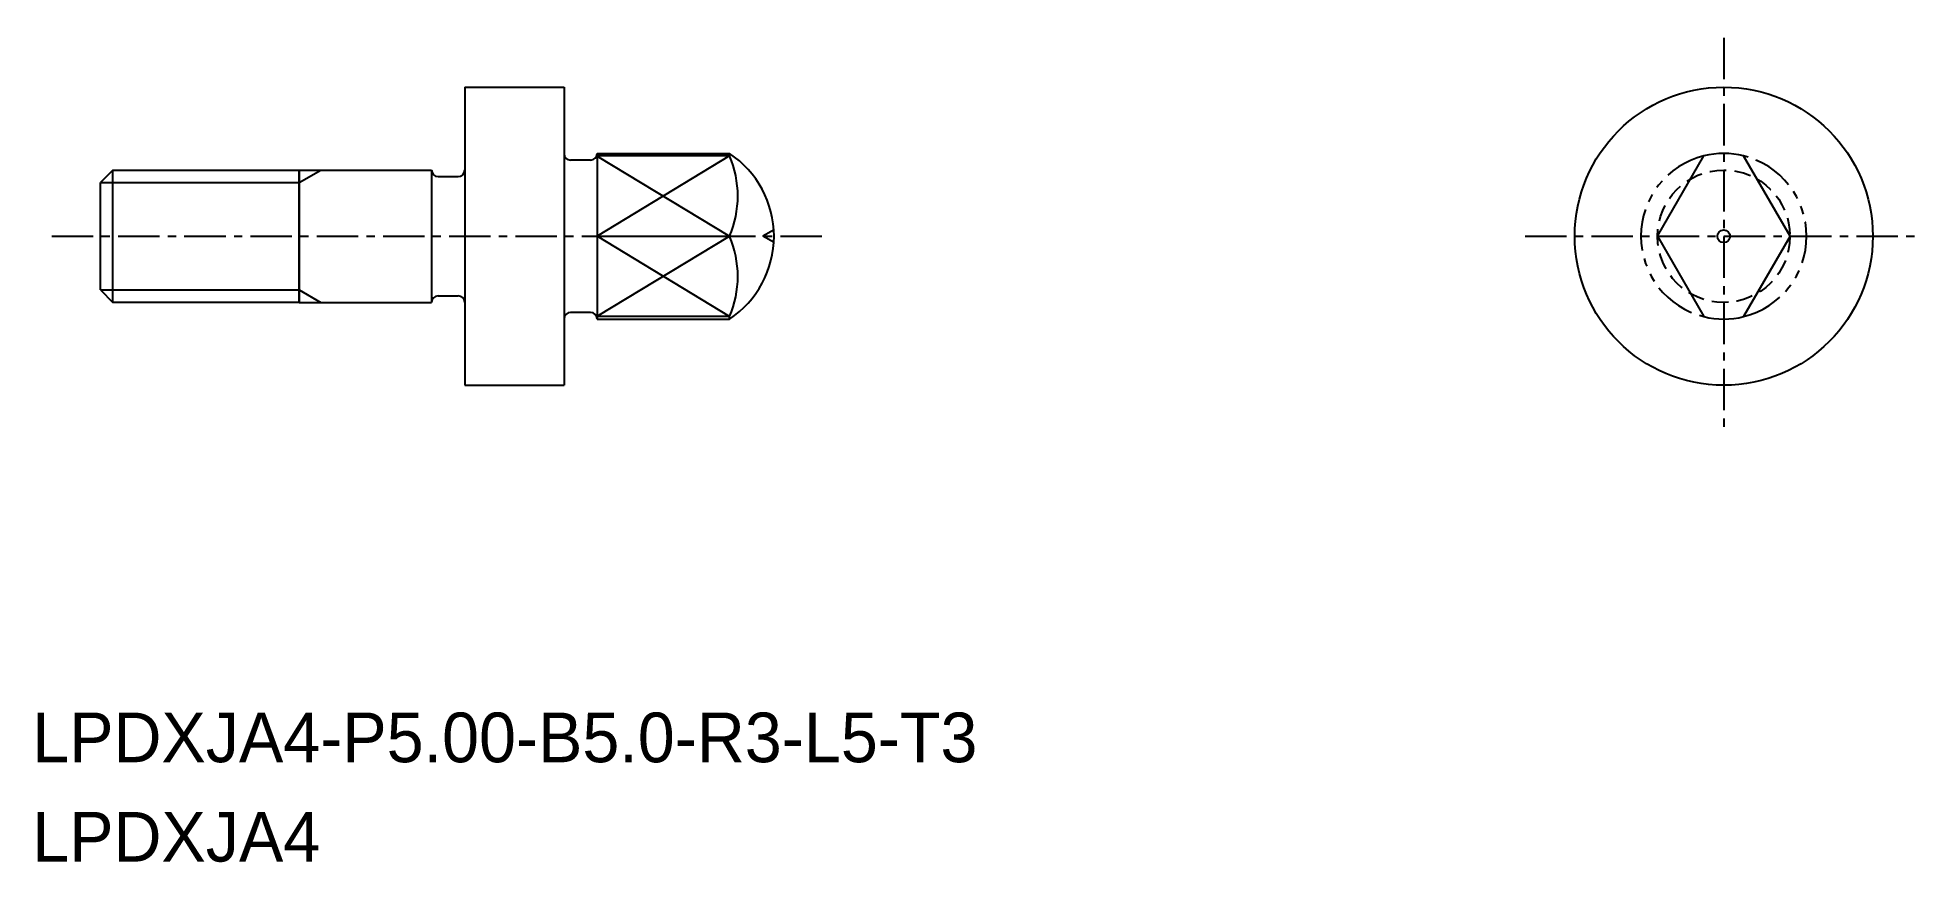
# Model space of a CAD drawing. Extents: x -1889.5 to -1832.6, y -547.6 to -522.7.
import ezdxf

# ---------------------------------------------------------------- set-up
doc = ezdxf.new("R2010")
doc.units = 0
for name, pattern in [('CENTER', [2, 1.25, -0.25, 0.25, -0.25]), ('DASHED', [0.75, 0.5, -0.25]), ('PHANTOM', [2.5, 1.25, -0.25, 0.25, -0.25, 0.25, -0.25])]:
    doc.linetypes.add(name, pattern=pattern)
doc.layers.get('0').update_dxf_attribs({"linetype": 'CONTINUOUS'})
doc.layers.add('CENTER', color=1, linetype='CENTER')

msp = doc.modelspace()

# ---------------------------------------------------------------- linework, layer by layer
at = {"color": 7, "linetype": 'CONTINUOUS'}
for p, q in [((-1876.597, -524.198), (-1873.597, -524.198)), ((-1876.597, -524.198), (-1876.597, -533.198)), ((-1872.597, -526.198), (-1872.597, -531.198)), ((-1872.597, -526.198), (-1868.597, -526.198)), ((-1840.579, -528.698), (-1839.178, -526.271)), ((-1836.577, -528.698), (-1837.978, -526.271)), ((-1887.218, -526.698), (-1887.597, -527.077)), ((-1887.218, -530.698), (-1887.218, -526.698)), ((-1887.218, -526.698), (-1881.597, -526.698)), ((-1881.597, -526.698), (-1881.597, -530.698)), ((-1881.597, -526.698), (-1877.597, -526.698)), ((-1881.597, -530.698), (-1881.597, -526.698)), ((-1877.597, -526.698), (-1877.597, -530.698)), ((-1877.397, -526.898), (-1876.797, -526.898)), ((-1872.797, -526.398), (-1873.397, -526.398)), ((-1887.597, -530.319), (-1887.597, -527.077)), ((-1872.597, -528.698), (-1868.597, -528.698)), ((-1840.579, -528.698), (-1839.178, -531.124)), ((-1836.577, -528.698), (-1837.978, -531.124)), ((-1887.597, -530.319), (-1887.218, -530.698)), ((-1881.597, -530.698), (-1887.218, -530.698)), ((-1881.597, -530.698), (-1877.597, -530.698)), ((-1877.397, -530.498), (-1876.797, -530.498)), ((-1872.797, -530.998), (-1873.397, -530.998)), ((-1872.597, -531.198), (-1868.597, -531.198)), ((-1876.597, -533.198), (-1873.597, -533.198))]:
    msp.add_line(p, q, dxfattribs=at)
at = {"linetype": 'CONTINUOUS'}
for p, q in [((-1873.597, -524.198), (-1873.597, -533.198)), ((-1868.597, -526.271), (-1872.597, -526.271)), ((-1868.597, -526.198), (-1868.597, -526.271)), ((-1868.597, -531.124), (-1872.597, -531.124)), ((-1868.597, -531.198), (-1868.597, -531.124))]:
    msp.add_line(p, q, dxfattribs=at)
at = {"color": 3, "linetype": 'CONTINUOUS'}
for p, q in [((-1868.597, -526.271), (-1872.597, -528.698)), ((-1872.597, -526.282), (-1868.597, -528.698)), ((-1881.597, -527.077), (-1880.941, -526.698)), ((-1887.597, -527.077), (-1881.597, -527.077)), ((-1872.597, -531.113), (-1868.597, -528.698)), ((-1868.597, -531.124), (-1872.597, -528.698)), ((-1887.597, -530.319), (-1881.597, -530.319)), ((-1881.597, -530.319), (-1880.941, -530.698))]:
    msp.add_line(p, q, dxfattribs=at)
at = {"color": 3}
for p in [(-1867.256, -528.506), (-1867.256, -528.89)]:
    msp.add_line(p, (-1867.595, -528.698), dxfattribs=at)
at = {"linetype": 'CONTINUOUS'}
msp.add_circle((-1838.578, -528.698), 4.5, dxfattribs=at)
at = {"color": 3, "linetype": 'DASHED'}
msp.add_circle((-1838.578, -528.698), 2, dxfattribs=at)
msp.add_circle((-1838.578, -528.698), 0.192)
at = {"color": 7, "linetype": 'CONTINUOUS'}
for centre, start, end in [((-1873.397, -526.198), 180, 270), ((-1872.797, -526.198), 270, 0), ((-1877.397, -526.698), 180, 270), ((-1876.797, -526.698), 270, 0), ((-1877.397, -530.698), 90, 180), ((-1876.797, -530.698), 0, 90), ((-1873.397, -531.198), 90, 180), ((-1872.797, -531.198), 0, 90)]:
    msp.add_arc(centre, 0.2, start, end, dxfattribs=at)
at = {"linetype": 'CONTINUOUS'}
for centre, radius, start, end in [((-1870.256, -528.698), 3, 303.5573, 56.4427), ((-1871.435, -527.484), 3.086, 336.849, 23.1514), ((-1871.435, -529.911), 3.086, 336.8487, 23.1512)]:
    msp.add_arc(centre, radius, start, end, dxfattribs=at)
at = {"color": 3, "linetype": 'PHANTOM'}
for start, end in [(103.8865, 256.1135), (283.8865, 76.1135)]:
    msp.add_arc((-1838.578, -528.698), 2.5, start, end, dxfattribs=at)
for start, end in [(76.1135, 103.8865), (256.1135, 283.8865)]:
    msp.add_arc((-1838.578, -528.698), 2.5, start, end)
at = {"layer": 'CENTER', "color": 1, "linetype": 'CENTER'}
for p, q in [((-1838.578, -522.703), (-1838.578, -534.693)), ((-1889.062, -528.698), (-1865.67, -528.698)), ((-1844.573, -528.698), (-1832.583, -528.698))]:
    msp.add_line(p, q, dxfattribs=at)

# ---------------------------------------------------------------- texts
for s, p in [('LPDXJA4-P5.00-B5.0-R3-L5-T3', (-1889.654, -544.58)), ('LPDXJA4', (-1889.654, -547.58))]:
    msp.add_text(s, height=1.5).set_placement(p)

doc.saveas('drawing.dxf')
